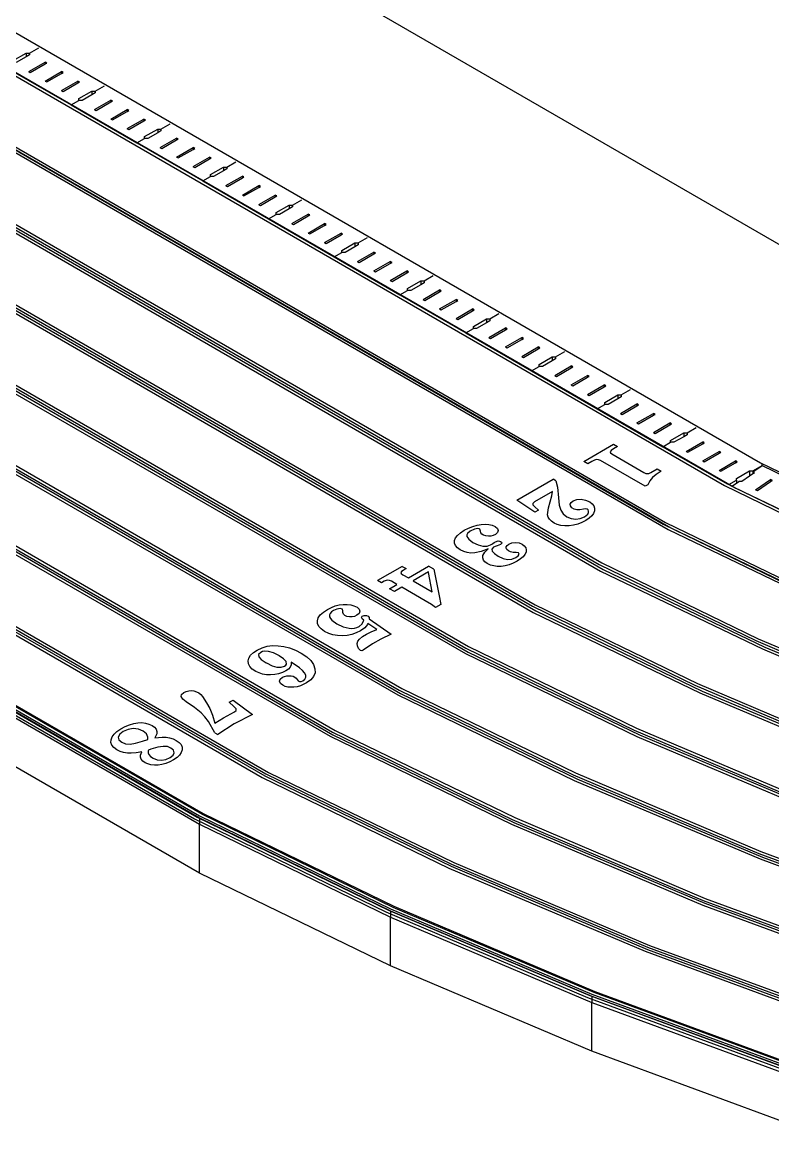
# Model space of a CAD drawing. Header units: centimetres. Extents: x -292707 to 138715, y -53922 to 66277.
# Drawn here: x 89190 to 90159, y -20111 to -18683 of the extents above; entities that cross this region are included whole.
import ezdxf

# ---------------------------------------------------------------- set-up
doc = ezdxf.new("R2010")
doc.units = ezdxf.units.CM
doc.layers.add('A-ALINE-7', color=119, linetype='Continuous')

# ---------------------------------------------------------------- blocks, each defined once
blk = doc.blocks.new('A$Cbf84a4b9')
at = {"layer": 'A-ALINE-7'}
for p, q in [((2419.5, 5288.7), (9900.7, 969.4)), ((2908.9, 4710.5), (8898.9, 1252.1)), ((2852, 4692), (8867, 1219.2)), ((2857.8, 4683.7), (8852.3, 1222.8)), ((2759, 4642), (8779.8, 1165.9)), ((2762.6, 4644), (8783.2, 1168)), ((2774.8, 4640.2), (8776.5, 1175.1)), ((2771.1, 4638.3), (8773.1, 1173)), ((2666, 4592), (8692.6, 1112.5)), ((2669.7, 4593.9), (8696, 1114.6)), ((2680.6, 4590.9), (8690.6, 1121)), ((2684.3, 4592.8), (8694, 1123.2)), ((2573.1, 4541.9), (8605.4, 1059.2)), ((2576.8, 4543.9), (8608.8, 1061.3)), ((2586.5, 4541.5), (8604.6, 1067)), ((2590.2, 4543.5), (8608, 1069.1)), ((2480.2, 4491.8), (8518.1, 1005.9)), ((2483.9, 4493.8), (8521.5, 1008)), ((2492.3, 4492.2), (8518.7, 1012.9)), ((2496, 4494.2), (8522.1, 1015)), ((2387.4, 4441.7), (8430.8, 952.6)), ((2391.1, 4443.7), (8434.2, 954.7)), ((2398.2, 4442.9), (8432.7, 958.8)), ((2401.9, 4444.8), (8436.1, 960.9)), ((2294.6, 4391.6), (8343.4, 899.3)), ((2298.3, 4393.6), (8346.9, 901.4)), ((2304, 4393.5), (8346.8, 904.7)), ((2307.7, 4395.5), (8350.2, 906.9)), ((2201.9, 4341.5), (8256, 846.1)), ((2205.5, 4343.4), (8259.5, 848.2)), ((2209.8, 4344.2), (8260.8, 850.7)), ((2213.5, 4346.2), (8264.2, 852.8)), ((2120.9, 4297.6), (8179.6, 799.6)), ((2109.2, 4291.3), (8168.6, 792.9)), ((2112.8, 4293.3), (8172.1, 795)), ((2115.7, 4294.9), (8174.9, 796.6)), ((2115.7, 4292.4), (8174.9, 794.1)), ((2115.7, 4284.3), (8174.9, 786)), ((2119.4, 4296.8), (8178.3, 798.7)), ((8174.9, 722.9), (2115.7, 4221.2)), ((6160.1, 3129.1), (9900.7, 969.4)), ((7955.6, 1780.6), (7967.5, 1787.4)), ((7934.4, 1770.8), (7951.4, 1780.6)), ((7951.4, 1775.7), (7938.6, 1768.4)), ((7951.4, 1780.6), (7955.6, 1780.6)), ((7951.4, 1780.6), (7951.4, 1775.7)), ((7955.6, 1778.2), (7951.4, 1775.7)), ((7955.6, 1780.6), (7955.6, 1778.2)), ((7924.5, 1762.6), (8009.4, 1713.7)), ((7954.6, 1756.7), (7975.8, 1769)), ((7954.6, 1756.7), (7956.7, 1755.5)), ((7956.7, 1755.5), (7975.8, 1766.5)), ((7977.9, 1767.7), (7975.8, 1769)), ((7975.8, 1769), (7975.8, 1766.5)), ((7975.8, 1766.5), (7977.9, 1767.7)), ((7975.8, 1744.5), (7997, 1756.7)), ((7999.1, 1755.5), (7997, 1756.7)), ((7997, 1756.7), (7997, 1754.3)), ((7975.8, 1744.5), (7977.9, 1743.3)), ((7977.9, 1743.3), (7997, 1754.3)), ((7997, 1754.3), (7999.1, 1755.5)), ((7997, 1732.2), (8018.2, 1744.5)), ((7999.1, 1731), (8018.2, 1742)), ((8020.3, 1743.3), (8018.2, 1744.5)), ((8018.2, 1744.5), (8018.2, 1742)), ((8018.2, 1742), (8020.3, 1743.3)), ((7997, 1732.2), (7999.1, 1731)), ((8019.3, 1721.8), (8036.2, 1731.6)), ((8036.2, 1731.6), (8040.5, 1731.6)), ((8036.2, 1731.6), (8036.2, 1726.7)), ((8040.5, 1729.2), (8036.2, 1726.7)), ((8040.5, 1731.6), (8052.3, 1738.5)), ((8040.5, 1731.6), (8040.5, 1729.2)), ((8009.4, 1713.7), (8019.3, 1719.4)), ((8009.4, 1713.7), (8094.2, 1664.7)), ((8019.3, 1719.4), (8019.3, 1721.8)), ((8023.5, 1719.4), (8019.3, 1719.4)), ((8036.2, 1726.7), (8023.5, 1719.4)), ((8039.4, 1707.7), (8060.6, 1720)), ((8041.5, 1706.5), (8060.6, 1717.5)), ((8062.7, 1718.8), (8060.6, 1720)), ((8060.6, 1720), (8060.6, 1717.5)), ((8060.6, 1717.5), (8062.7, 1718.8)), ((8039.4, 1707.7), (8041.5, 1706.5)), ((8060.6, 1695.5), (8081.8, 1707.7)), ((8062.7, 1694.3), (8081.8, 1705.3)), ((8084, 1706.5), (8081.8, 1707.7)), ((8081.8, 1707.7), (8081.8, 1705.3)), ((8081.8, 1705.3), (8084, 1706.5)), ((8060.6, 1695.5), (8062.7, 1694.3)), ((8081.8, 1683.2), (8103, 1695.5)), ((8084, 1682), (8103, 1693)), ((8105.2, 1694.3), (8103, 1695.5)), ((8103, 1695.5), (8103, 1693)), ((8103, 1693), (8105.2, 1694.3)), ((8125.3, 1682.6), (8137.2, 1689.5)), ((8081.8, 1683.2), (8084, 1682)), ((8094.2, 1664.7), (8104.1, 1670.4)), ((8104.1, 1672.8), (8121.1, 1682.6)), ((8104.1, 1670.4), (8104.1, 1672.8)), ((8108.4, 1670.4), (8104.1, 1670.4)), ((8121.1, 1677.7), (8108.4, 1670.4)), ((8121.1, 1682.6), (8125.3, 1682.6)), ((8121.1, 1682.6), (8121.1, 1677.7)), ((8125.3, 1680.2), (8121.1, 1677.7)), ((8124.3, 1658.7), (8145.5, 1671)), ((8125.3, 1682.6), (8125.3, 1680.2)), ((8147.6, 1669.8), (8145.5, 1671)), ((8145.5, 1671), (8145.5, 1668.5)), ((8094.2, 1664.7), (8179.1, 1615.7)), ((8124.3, 1658.7), (8126.4, 1657.5)), ((8126.4, 1657.5), (8145.5, 1668.5)), ((8145.5, 1668.5), (8147.6, 1669.8)), ((8145.5, 1646.5), (8166.7, 1658.7)), ((8147.6, 1645.3), (8166.7, 1656.3)), ((8168.8, 1657.5), (8166.7, 1658.7)), ((8166.7, 1658.7), (8166.7, 1656.3)), ((8166.7, 1656.3), (8168.8, 1657.5)), ((8145.5, 1646.5), (8147.6, 1645.3)), ((8166.7, 1634.2), (8187.9, 1646.5)), ((8168.8, 1633), (8187.9, 1644)), ((8190, 1645.3), (8187.9, 1646.5)), ((8187.9, 1646.5), (8187.9, 1644)), ((8187.9, 1644), (8190, 1645.3)), ((8166.7, 1634.2), (8168.8, 1633)), ((8189, 1623.8), (8205.9, 1633.6)), ((8205.9, 1628.7), (8193.2, 1621.4)), ((8205.9, 1633.6), (8210.2, 1633.6)), ((8205.9, 1633.6), (8205.9, 1628.7)), ((8210.2, 1631.2), (8205.9, 1628.7)), ((8210.2, 1633.6), (8222, 1640.5)), ((8210.2, 1633.6), (8210.2, 1631.2)), ((8179.1, 1615.7), (8189, 1621.4)), ((8179.1, 1615.7), (8263.9, 1566.7)), ((8189, 1621.4), (8189, 1623.8)), ((8193.2, 1621.4), (8189, 1621.4)), ((8209.1, 1609.8), (8230.3, 1622)), ((8211.2, 1608.5), (8230.3, 1619.6)), ((8232.4, 1620.8), (8230.3, 1622)), ((8230.3, 1622), (8230.3, 1619.6)), ((8230.3, 1619.6), (8232.4, 1620.8)), ((8209.1, 1609.8), (8211.2, 1608.5)), ((8230.3, 1597.5), (8251.5, 1609.8)), ((8232.4, 1596.3), (8251.5, 1607.3)), ((8253.7, 1608.5), (8251.5, 1609.8)), ((8251.5, 1609.8), (8251.5, 1607.3)), ((8251.5, 1607.3), (8253.7, 1608.5)), ((8230.3, 1597.5), (8232.4, 1596.3)), ((8251.5, 1585.3), (8272.8, 1597.5)), ((8251.5, 1585.3), (8253.7, 1584)), ((8253.7, 1584), (8272.8, 1595.1)), ((8274.9, 1596.3), (8272.8, 1597.5)), ((8272.8, 1597.5), (8272.8, 1595.1)), ((8272.8, 1595.1), (8274.9, 1596.3)), ((8273.8, 1574.8), (8290.8, 1584.6)), ((8290.8, 1584.6), (8295, 1584.6)), ((8290.8, 1584.6), (8290.8, 1579.7)), ((8295, 1584.6), (8306.9, 1591.5)), ((8295, 1584.6), (8295, 1582.2)), ((8263.9, 1566.7), (8273.8, 1572.4)), ((8273.8, 1572.4), (8273.8, 1574.8)), ((8278.1, 1572.4), (8273.8, 1572.4)), ((8290.8, 1579.7), (8278.1, 1572.4)), ((8295, 1582.2), (8290.8, 1579.7)), ((8294, 1560.8), (8315.2, 1573)), ((8296.1, 1559.5), (8315.2, 1570.6)), ((8317.3, 1571.8), (8315.2, 1573)), ((8315.2, 1573), (8315.2, 1570.6)), ((8315.2, 1570.6), (8317.3, 1571.8)), ((8263.9, 1566.7), (8348.8, 1517.7)), ((8294, 1560.8), (8296.1, 1559.5)), ((8315.2, 1548.5), (8336.4, 1560.8)), ((8317.3, 1547.3), (8336.4, 1558.3)), ((8338.5, 1559.5), (8336.4, 1560.8)), ((8336.4, 1560.8), (8336.4, 1558.3)), ((8336.4, 1558.3), (8338.5, 1559.5)), ((8315.2, 1548.5), (8317.3, 1547.3)), ((8336.4, 1536.3), (8357.6, 1548.5)), ((8338.5, 1535), (8357.6, 1546.1)), ((8359.7, 1547.3), (8357.6, 1548.5)), ((8357.6, 1548.5), (8357.6, 1546.1)), ((8357.6, 1546.1), (8359.7, 1547.3)), ((8379.9, 1535.7), (8391.7, 1542.5)), ((8336.4, 1536.3), (8338.5, 1535)), ((8358.7, 1525.9), (8375.6, 1535.7)), ((8375.6, 1530.8), (8362.9, 1523.4)), ((8375.6, 1535.7), (8379.9, 1535.7)), ((8375.6, 1535.7), (8375.6, 1530.8)), ((8379.9, 1533.2), (8375.6, 1530.8)), ((8379.9, 1535.7), (8379.9, 1533.2)), ((8348.8, 1517.7), (8358.7, 1523.4)), ((8348.8, 1517.7), (8433.6, 1468.7)), ((8358.7, 1523.4), (8358.7, 1525.9)), ((8362.9, 1523.4), (8358.7, 1523.4)), ((8378.8, 1511.8), (8400, 1524)), ((8380.9, 1510.5), (8400, 1521.6)), ((8402.2, 1522.8), (8400, 1524)), ((8400, 1524), (8400, 1521.6)), ((8400, 1521.6), (8402.2, 1522.8)), ((8378.8, 1511.8), (8380.9, 1510.5)), ((8400, 1499.5), (8421.2, 1511.8)), ((8400, 1499.5), (8402.2, 1498.3)), ((8402.2, 1498.3), (8421.2, 1509.3)), ((8423.4, 1510.5), (8421.2, 1511.8)), ((8421.2, 1511.8), (8421.2, 1509.3)), ((8421.2, 1509.3), (8423.4, 1510.5)), ((8421.2, 1487.3), (8442.5, 1499.5)), ((8444.6, 1498.3), (8442.5, 1499.5)), ((8442.5, 1499.5), (8442.5, 1497.1)), ((8421.2, 1487.3), (8423.4, 1486.1)), ((8423.4, 1486.1), (8442.5, 1497.1)), ((8442.5, 1497.1), (8444.6, 1498.3)), ((8443.5, 1476.9), (8460.5, 1486.7)), ((8460.5, 1486.7), (8464.7, 1486.7)), ((8460.5, 1486.7), (8460.5, 1481.8)), ((8464.7, 1486.7), (8476.6, 1493.5)), ((8464.7, 1486.7), (8464.7, 1484.2)), ((8433.6, 1468.7), (8443.5, 1474.4)), ((8443.5, 1474.4), (8443.5, 1476.9)), ((8447.8, 1474.4), (8443.5, 1474.4)), ((8460.5, 1481.8), (8447.8, 1474.4)), ((8464.7, 1484.2), (8460.5, 1481.8)), ((8463.7, 1462.8), (8484.9, 1475)), ((8465.8, 1461.6), (8484.9, 1472.6)), ((8487, 1473.8), (8484.9, 1475)), ((8484.9, 1475), (8484.9, 1472.6)), ((8484.9, 1472.6), (8487, 1473.8)), ((8433.6, 1468.7), (8518.5, 1419.7)), ((8463.7, 1462.8), (8465.8, 1461.6)), ((8484.9, 1450.5), (8506.1, 1462.8)), ((8487, 1449.3), (8506.1, 1460.3)), ((8508.2, 1461.6), (8506.1, 1462.8)), ((8506.1, 1462.8), (8506.1, 1460.3)), ((8506.1, 1460.3), (8508.2, 1461.6)), ((8484.9, 1450.5), (8487, 1449.3)), ((8506.1, 1438.3), (8527.3, 1450.5)), ((8508.2, 1437.1), (8527.3, 1448.1)), ((8529.4, 1449.3), (8527.3, 1450.5)), ((8527.3, 1450.5), (8527.3, 1448.1)), ((8527.3, 1448.1), (8529.4, 1449.3)), ((8549.6, 1437.7), (8561.4, 1444.5)), ((8506.1, 1438.3), (8508.2, 1437.1)), ((8528.4, 1427.9), (8545.3, 1437.7)), ((8528.4, 1425.4), (8528.4, 1427.9)), ((8545.3, 1432.8), (8532.6, 1425.4)), ((8545.3, 1437.7), (8549.6, 1437.7)), ((8545.3, 1437.7), (8545.3, 1432.8)), ((8549.6, 1435.2), (8545.3, 1432.8)), ((8549.6, 1437.7), (8549.6, 1435.2)), ((8518.5, 1419.7), (8528.4, 1425.4)), ((8518.5, 1419.7), (8603.3, 1370.7)), ((8532.6, 1425.4), (8528.4, 1425.4)), ((8548.5, 1413.8), (8569.7, 1426)), ((8548.5, 1413.8), (8550.6, 1412.6)), ((8550.6, 1412.6), (8569.7, 1423.6)), ((8571.9, 1424.8), (8569.7, 1426)), ((8569.7, 1426), (8569.7, 1423.6)), ((8569.7, 1423.6), (8571.9, 1424.8)), ((8569.7, 1401.5), (8591, 1413.8)), ((8593.1, 1412.6), (8591, 1413.8)), ((8591, 1413.8), (8591, 1411.3)), ((8569.7, 1401.5), (8571.9, 1400.3)), ((8571.9, 1400.3), (8591, 1411.3)), ((8591, 1411.3), (8593.1, 1412.6)), ((8591, 1389.3), (8612.2, 1401.5)), ((8593.1, 1388.1), (8612.2, 1399.1)), ((8614.3, 1400.3), (8612.2, 1401.5)), ((8612.2, 1401.5), (8612.2, 1399.1)), ((8612.2, 1399.1), (8614.3, 1400.3)), ((8591, 1389.3), (8593.1, 1388.1)), ((8613.2, 1378.9), (8630.2, 1388.7)), ((8630.2, 1388.7), (8634.4, 1388.7)), ((8630.2, 1388.7), (8630.2, 1383.8)), ((8634.4, 1386.2), (8630.2, 1383.8)), ((8634.4, 1388.7), (8646.3, 1395.5)), ((8634.4, 1388.7), (8634.4, 1386.2)), ((8603.3, 1370.7), (8613.2, 1376.4)), ((8603.3, 1370.7), (8688.2, 1321.7)), ((8613.2, 1376.4), (8613.2, 1378.9)), ((8617.5, 1376.4), (8613.2, 1376.4)), ((8630.2, 1383.8), (8617.5, 1376.4)), ((8633.4, 1364.8), (8654.6, 1377.1)), ((8635.5, 1363.6), (8654.6, 1374.6)), ((8656.7, 1375.8), (8654.6, 1377.1)), ((8654.6, 1377.1), (8654.6, 1374.6)), ((8654.6, 1374.6), (8656.7, 1375.8)), ((8633.4, 1364.8), (8635.5, 1363.6)), ((8654.6, 1352.6), (8675.8, 1364.8)), ((8656.7, 1351.3), (8675.8, 1362.4)), ((8677.9, 1363.6), (8675.8, 1364.8)), ((8675.8, 1364.8), (8675.8, 1362.4)), ((8675.8, 1362.4), (8677.9, 1363.6)), ((8654.6, 1352.6), (8656.7, 1351.3)), ((8675.8, 1340.3), (8697, 1352.6)), ((8677.9, 1339.1), (8697, 1350.1)), ((8699.1, 1351.3), (8697, 1352.6)), ((8697, 1352.6), (8697, 1350.1)), ((8697, 1350.1), (8699.1, 1351.3)), ((8719.3, 1339.7), (8731.1, 1346.5)), ((8675.8, 1340.3), (8677.9, 1339.1)), ((8698.1, 1329.9), (8715, 1339.7)), ((8698.1, 1327.4), (8698.1, 1329.9)), ((8715, 1334.8), (8702.3, 1327.4)), ((8715, 1339.7), (8719.3, 1339.7)), ((8715, 1339.7), (8715, 1334.8)), ((8719.3, 1337.2), (8715, 1334.8)), ((8718.2, 1315.8), (8739.4, 1328.1)), ((8719.3, 1339.7), (8719.3, 1337.2)), ((8741.6, 1326.8), (8739.4, 1328.1)), ((8739.4, 1328.1), (8739.4, 1325.6)), ((8688.2, 1321.7), (8698.1, 1327.4)), ((8688.2, 1321.7), (8773, 1272.7)), ((8702.3, 1327.4), (8698.1, 1327.4)), ((8718.2, 1315.8), (8720.4, 1314.6)), ((8720.4, 1314.6), (8739.4, 1325.6)), ((8739.4, 1325.6), (8741.6, 1326.8)), ((8739.4, 1303.6), (8760.7, 1315.8)), ((8741.6, 1302.3), (8760.7, 1313.4)), ((8762.8, 1314.6), (8760.7, 1315.8)), ((8760.7, 1315.8), (8760.7, 1313.4)), ((8760.7, 1313.4), (8762.8, 1314.6)), ((8739.4, 1303.6), (8741.6, 1302.3)), ((8760.7, 1291.3), (8781.9, 1303.6)), ((8762.8, 1290.1), (8781.9, 1301.1)), ((8784, 1302.3), (8781.9, 1303.6)), ((8781.9, 1303.6), (8781.9, 1301.1)), ((8781.9, 1301.1), (8784, 1302.3)), ((8760.7, 1291.3), (8762.8, 1290.1)), ((8782.9, 1280.9), (8799.9, 1290.7)), ((8799.9, 1285.8), (8787.2, 1278.5)), ((8799.9, 1290.7), (8804.1, 1290.7)), ((8799.9, 1290.7), (8799.9, 1285.8)), ((8804.1, 1288.3), (8799.9, 1285.8)), ((8804.1, 1290.7), (8816, 1297.6)), ((8804.1, 1290.7), (8804.1, 1288.3)), ((8670.8, 1253.7), (8709.3, 1276)), ((8714.4, 1273), (8709.2, 1270)), ((8709.3, 1276), (8714.4, 1273)), ((8773, 1272.7), (8782.9, 1278.5)), ((8773, 1272.7), (8855.8, 1225)), ((8782.9, 1278.5), (8782.9, 1280.9)), ((8787.2, 1278.5), (8782.9, 1278.5)), ((8803.1, 1266.8), (8824.3, 1279.1)), ((8805.2, 1265.6), (8824.3, 1276.6)), ((8826.4, 1277.8), (8824.3, 1279.1)), ((8824.3, 1279.1), (8824.3, 1276.6)), ((8824.3, 1276.6), (8826.4, 1277.8)), ((8687.4, 1256.3), (8684.6, 1255.5)), ((8689.9, 1256.1), (8687.4, 1256.3)), ((8706.2, 1268), (8704.9, 1266.4)), ((8704.9, 1266.4), (8705.2, 1265)), ((8705.2, 1265), (8707.1, 1263.5)), ((8709.2, 1270), (8706.2, 1268)), ((8707.1, 1263.5), (8748.5, 1239.6)), ((8803.1, 1266.8), (8805.2, 1265.6)), ((8824.3, 1254.6), (8845.5, 1266.8)), ((8826.4, 1253.4), (8845.5, 1264.4)), ((8847.6, 1265.6), (8845.5, 1266.8)), ((8845.5, 1266.8), (8845.5, 1264.4)), ((8845.5, 1264.4), (8847.6, 1265.6)), ((8675.9, 1250.8), (8670.8, 1253.7)), ((8681.1, 1253.8), (8675.9, 1250.8)), ((8684.6, 1255.5), (8681.1, 1253.8)), ((8692.4, 1255), (8689.9, 1256.1)), ((8750.1, 1221.8), (8692.4, 1255)), ((8757.3, 1239.6), (8765.4, 1244.3)), ((8765.4, 1244.3), (8770.6, 1241.3)), ((8824.3, 1254.6), (8826.4, 1253.4)), ((8845.5, 1242.3), (8866.7, 1254.6)), ((8845.5, 1242.3), (8847.6, 1241.1)), ((8847.6, 1241.1), (8866.7, 1252.1)), ((8868.8, 1253.4), (8866.7, 1254.6)), ((8866.7, 1254.6), (8866.7, 1252.1)), ((8866.7, 1252.1), (8868.8, 1253.4)), ((8889, 1241.7), (8901, 1248.7)), ((8890.1, 1241.1), (8901, 1248.7)), ((8898.9, 1252.1), (9083.3, 1162.5)), ((8901, 1248.7), (8901, 1251.1)), ((8901, 1248.7), (8992.8, 1204)), ((8584.4, 1203.9), (8631.4, 1231)), ((8634.7, 1229), (8631.4, 1231)), ((8634.7, 1229), (8637.1, 1220.6)), ((8748.5, 1239.6), (8750.9, 1238.4)), ((8750.9, 1238.4), (8752.9, 1238.1)), ((8752.9, 1238.1), (8754.9, 1238.4)), ((8756.1, 1229), (8753.3, 1223.6)), ((8754.9, 1238.4), (8757.3, 1239.6)), ((8759.5, 1233.3), (8756.1, 1229)), ((8764.1, 1237.1), (8759.5, 1233.3)), ((8770.6, 1241.3), (8764.1, 1237.1)), ((8858.1, 1223.9), (8867.8, 1229.5)), ((8867.8, 1231.9), (8884.8, 1241.7)), ((8867.8, 1229.5), (8867.8, 1231.9)), ((8867.8, 1229.5), (8867.8, 1225.9)), ((8867.8, 1225.9), (8870.8, 1227.9)), ((8875, 1228.1), (8870.8, 1227.9)), ((8884.8, 1234.8), (8875, 1228.1)), ((8884.8, 1241.7), (8889, 1241.7)), ((8884.8, 1241.7), (8884.8, 1234.8)), ((8889, 1237.7), (8884.8, 1234.8)), ((8889, 1241.7), (8889, 1237.7)), ((8890.1, 1238.5), (8889, 1237.7)), ((8890.1, 1241.1), (8890.1, 1238.5)), ((8890.1, 1241.1), (8890.4, 1238.7)), ((8890.4, 1238.7), (8890.1, 1238.5)), ((8892.6, 1217.3), (8911.9, 1230.6)), ((8894.9, 1216.2), (8911.9, 1227.9)), ((8914.2, 1229.4), (8911.9, 1230.6)), ((8911.9, 1230.6), (8911.9, 1227.9)), ((8911.9, 1227.9), (8914.2, 1229.4)), ((8630.5, 1214.9), (8607.4, 1201.6)), ((8629.7, 1209.3), (8630.5, 1214.9)), ((8637.1, 1220.6), (8638.3, 1206.8)), ((8753.3, 1223.6), (8750.1, 1221.8)), ((8852.3, 1222.8), (9040.7, 1131.3)), ((8855.8, 1225), (8858.1, 1223.9)), ((8858.1, 1223.9), (8862.1, 1221.9)), ((8862.1, 1221.9), (8867.8, 1225.9)), ((8862.1, 1221.9), (8953.9, 1177.3)), ((8867, 1219.2), (9062.9, 1125.3)), ((8892.6, 1217.3), (8894.9, 1216.2)), ((8595.9, 1196.1), (8584.4, 1203.9)), ((8605.2, 1199.7), (8605.1, 1197.8)), ((8607.4, 1201.6), (8605.2, 1199.7)), ((8625.2, 1194), (8629.7, 1209.3)), ((8638.3, 1206.8), (8639.3, 1197.4)), ((8653.3, 1198.7), (8654.5, 1200.8)), ((8654.5, 1200.8), (8657.3, 1202.9)), ((8657.3, 1202.9), (8662, 1204.8)), ((8662, 1204.8), (8667.3, 1205.2)), ((8667.3, 1205.2), (8672.9, 1204.1)), ((8672.9, 1204.1), (8678.5, 1201.6)), ((8678.5, 1201.6), (8681.7, 1199.3)), ((8681.7, 1199.3), (8683.8, 1196.6)), ((8607.5, 1188.3), (8595.9, 1196.1)), ((8605.1, 1197.8), (8607.5, 1195.2)), ((8607.5, 1195.2), (8612.5, 1191.2)), ((8612.5, 1191.2), (8607.5, 1188.3)), ((8624.1, 1185), (8625.2, 1194)), ((8624.8, 1182.1), (8624.1, 1185)), ((8639.3, 1197.4), (8641.1, 1190.9)), ((8641.1, 1190.9), (8644.2, 1186.3)), ((8644.2, 1186.3), (8649, 1182.6)), ((8653.6, 1196.5), (8653.3, 1198.7)), ((8655.6, 1194.2), (8653.6, 1196.5)), ((8658.5, 1192.4), (8655.6, 1194.2)), ((8662, 1191.4), (8658.5, 1192.4)), ((8665.9, 1191.3), (8662, 1191.4)), ((8670.3, 1192.1), (8665.9, 1191.3)), ((8673.1, 1192.6), (8670.3, 1192.1)), ((8671.7, 1182.4), (8676, 1186)), ((8675.2, 1192.3), (8673.1, 1192.6)), ((8676.5, 1191.4), (8675.2, 1192.3)), ((8676, 1186), (8677, 1187.9)), ((8677.1, 1189.8), (8676.5, 1191.4)), ((8677, 1187.9), (8677.1, 1189.8)), ((8683.3, 1186.8), (8681.1, 1183.5)), ((8684.6, 1190.2), (8683.3, 1186.8)), ((8683.8, 1196.6), (8684.7, 1193.6)), ((8684.7, 1193.6), (8684.6, 1190.2)), ((8527.6, 1170.1), (8533.1, 1171.8)), ((8533.1, 1171.8), (8538.5, 1172.7)), ((8538.5, 1172.7), (8543.7, 1173.1)), ((8543.7, 1173.1), (8548.5, 1172.7)), ((8548.5, 1172.7), (8552.8, 1171.6)), ((8552.8, 1171.6), (8556.6, 1169.9)), ((8626.5, 1179.4), (8624.8, 1182.1)), ((8629.1, 1176.8), (8626.5, 1179.4)), ((8632.6, 1174.4), (8629.1, 1176.8)), ((8636.7, 1172.6), (8632.6, 1174.4)), ((8641.2, 1171.4), (8636.7, 1172.6)), ((8646.3, 1170.8), (8641.2, 1171.4)), ((8651.9, 1170.9), (8646.3, 1170.8)), ((8649, 1182.6), (8654.4, 1180.4)), ((8657.6, 1171.7), (8651.9, 1170.9)), ((8654.4, 1180.4), (8660.4, 1179.6)), ((8663.1, 1173.1), (8657.6, 1171.7)), ((8660.4, 1179.6), (8666.3, 1180.3)), ((8668.5, 1175), (8663.1, 1173.1)), ((8666.3, 1180.3), (8671.7, 1182.4)), ((8673.6, 1177.6), (8668.5, 1175)), ((8677.8, 1180.5), (8673.6, 1177.6)), ((8681.1, 1183.5), (8677.8, 1180.5)), ((8773.1, 1173), (8968.3, 1078.2)), ((8776.5, 1175.1), (8971.4, 1080.4)), ((8505.4, 1155.2), (8507.9, 1158.5)), ((8507.9, 1158.5), (8511.6, 1161.8)), ((8511.6, 1161.8), (8516.6, 1165)), ((8516.6, 1165), (8522.1, 1167.9)), ((8520.7, 1160.8), (8519.9, 1159.1)), ((8519.9, 1159.1), (8520, 1157.2)), ((8520, 1157.2), (8522.4, 1153.4)), ((8524.4, 1164), (8520.7, 1160.8)), ((8522.1, 1167.9), (8527.6, 1170.1)), ((8529.7, 1166.5), (8524.4, 1164)), ((8534.1, 1167.3), (8529.7, 1166.5)), ((8535.7, 1167.1), (8534.1, 1167.3)), ((8536.9, 1166.4), (8535.7, 1167.1)), ((8537.8, 1163.8), (8536.9, 1166.4)), ((8538.2, 1161.7), (8537.8, 1163.8)), ((8539.4, 1160), (8538.2, 1161.7)), ((8541.5, 1158.7), (8539.4, 1160)), ((8544.4, 1157.8), (8541.5, 1158.7)), ((8547.7, 1157.4), (8544.4, 1157.8)), ((8550.9, 1157.6), (8547.7, 1157.4)), ((8554, 1158.4), (8550.9, 1157.6)), ((8557, 1159.8), (8554, 1158.4)), ((8556.6, 1169.9), (8559.5, 1167.5)), ((8559.6, 1162.1), (8557, 1159.8)), ((8559.5, 1167.5), (8560.5, 1164.8)), ((8560.5, 1164.8), (8559.6, 1162.1)), ((8779.8, 1165.9), (8982.1, 1068.7)), ((8783.2, 1168), (8985.3, 1070.9)), ((8504, 1148.5), (8504.1, 1151.8)), ((8505.2, 1145.4), (8504, 1148.5)), ((8504.1, 1151.8), (8505.4, 1155.2)), ((8507.7, 1142.6), (8505.2, 1145.4)), ((8511.4, 1140), (8507.7, 1142.6)), ((8522.4, 1153.4), (8527.8, 1149.5)), ((8527.8, 1149.5), (8534.5, 1146.2)), ((8534.5, 1146.2), (8540.6, 1144.5)), ((8540.6, 1144.5), (8546, 1144.5)), ((8546, 1144.5), (8550.6, 1146.1)), ((8550.6, 1146.1), (8552.2, 1147.2)), ((8552.2, 1147.2), (8553.7, 1148.2)), ((8554.5, 1143.1), (8552.4, 1140.9)), ((8553.7, 1148.2), (8555.1, 1149.2)), ((8556.7, 1144), (8554.5, 1143.1)), ((8555.1, 1149.2), (8556.8, 1150.3)), ((8558.9, 1144.8), (8556.7, 1144)), ((8556.8, 1150.3), (8560.3, 1151.4)), ((8561.1, 1145.7), (8558.9, 1144.8)), ((8560.3, 1151.4), (8561.9, 1151.2)), ((8563.2, 1146.6), (8561.1, 1145.7)), ((8561.9, 1151.2), (8563.5, 1150.6)), ((8565.1, 1148.6), (8563.2, 1146.6)), ((8563.5, 1150.6), (8564.7, 1149.6)), ((8564.7, 1149.6), (8565.1, 1148.6)), ((8570.5, 1141.9), (8570.6, 1143.7)), ((8570.6, 1143.7), (8571.8, 1145.4)), ((8571.8, 1145.4), (8574.1, 1147.1)), ((8574.1, 1147.1), (8578, 1148.7)), ((8578, 1148.7), (8582.7, 1149.2)), ((8582.7, 1149.2), (8587.3, 1148.7)), ((8587.3, 1148.7), (8591.2, 1147.1)), ((8591.2, 1147.1), (8594.1, 1145)), ((8594.1, 1145), (8596, 1142.6)), ((8596, 1142.6), (8596.7, 1139.9)), ((8515.9, 1137.8), (8511.4, 1140)), ((8520.5, 1136.4), (8515.9, 1137.8)), ((8525.3, 1135.7), (8520.5, 1136.4)), ((8530.2, 1135.9), (8525.3, 1135.7)), ((8538.3, 1137.6), (8530.2, 1135.9)), ((8547.3, 1141.2), (8538.3, 1137.6)), ((8540.5, 1129.4), (8540.8, 1132.5)), ((8541.4, 1126.7), (8540.5, 1129.4)), ((8540.8, 1132.5), (8543, 1136.9)), ((8543, 1136.9), (8547.3, 1141.2)), ((8552.4, 1140.9), (8552.8, 1138.1)), ((8552.8, 1138.1), (8555.5, 1134.9)), ((8555.5, 1134.9), (8560.4, 1131.5)), ((8560.4, 1131.5), (8566.8, 1128.6)), ((8566.8, 1128.6), (8572.6, 1127.3)), ((8571.6, 1140.1), (8570.5, 1141.9)), ((8573.6, 1138.4), (8571.6, 1140.1)), ((8576.3, 1137.3), (8573.6, 1138.4)), ((8579.6, 1136.6), (8576.3, 1137.3)), ((8578.1, 1127.7), (8583.3, 1129.8)), ((8583.6, 1136.5), (8579.6, 1136.6)), ((8583.3, 1129.8), (8586.3, 1132.1)), ((8586.5, 1136), (8583.6, 1136.5)), ((8589.3, 1128.1), (8584.9, 1125.2)), ((8586.3, 1132.1), (8587.4, 1134.3)), ((8587.4, 1134.3), (8586.5, 1136)), ((8592.7, 1131), (8589.3, 1128.1)), ((8595, 1134), (8592.7, 1131)), ((8596.4, 1137), (8595, 1134)), ((8596.7, 1139.9), (8596.4, 1137)), ((8436.5, 1118.5), (8404.7, 1100.1)), ((8436.5, 1118.5), (8441.6, 1115.6)), ((8441.6, 1115.6), (8437.7, 1113.3)), ((8444.5, 1103.6), (8470.7, 1118.7)), ((8477.5, 1114.7), (8470.7, 1118.7)), ((8477.5, 1114.7), (8484.1, 1080.7)), ((8543.3, 1124.2), (8541.4, 1126.7)), ((8546.3, 1122), (8543.3, 1124.2)), ((8550.3, 1120.2), (8546.3, 1122)), ((8554.6, 1119), (8550.3, 1120.2)), ((8559.3, 1118.4), (8554.6, 1119)), ((8564.3, 1118.5), (8559.3, 1118.4)), ((8569.5, 1119.3), (8564.3, 1118.5)), ((8574.7, 1120.6), (8569.5, 1119.3)), ((8572.6, 1127.3), (8578.1, 1127.7)), ((8579.8, 1122.6), (8574.7, 1120.6)), ((8584.9, 1125.2), (8579.8, 1122.6)), ((8690.6, 1121), (8892.8, 1022.8)), ((8694, 1123.2), (8895.9, 1025)), ((8696, 1114.6), (8904.5, 1014.3)), ((8409.8, 1097.2), (8404.7, 1100.1)), ((8413.4, 1099.3), (8409.8, 1097.2)), ((8415.9, 1100.4), (8413.4, 1099.3)), ((8418, 1100.8), (8415.9, 1100.4)), ((8420.2, 1100.4), (8418, 1100.8)), ((8422.7, 1099.3), (8420.2, 1100.4)), ((8429.8, 1095.1), (8422.7, 1099.3)), ((8435.5, 1111.7), (8434.7, 1110.4)), ((8434.7, 1110.4), (8435.3, 1109.2)), ((8435.3, 1109.2), (8437.3, 1107.7)), ((8437.7, 1113.3), (8435.5, 1111.7)), ((8437.3, 1107.7), (8444.5, 1103.6)), ((8470.5, 1111.3), (8450.8, 1099.9)), ((8450.8, 1099.9), (8475.4, 1085.7)), ((8470.6, 1110.7), (8470.5, 1111.3)), ((8475.4, 1085.7), (8470.6, 1110.7)), ((8692.6, 1112.5), (8901.3, 1012.1)), ((8420.2, 1089.6), (8429.8, 1095.1)), ((8426.5, 1086), (8420.2, 1089.6)), ((8436.1, 1091.5), (8426.5, 1086)), ((8466.4, 1074), (8436.1, 1091.5)), ((8474.3, 1069.2), (8466.4, 1074)), ((8484.1, 1080.7), (8486.3, 1069.4)), ((8330.9, 1055.8), (8334.9, 1059.4)), ((8334.9, 1059.4), (8340.3, 1062.9)), ((8340.3, 1062.9), (8345.2, 1065.4)), ((8343.5, 1057.8), (8342.7, 1055.8)), ((8345.2, 1059.8), (8343.5, 1057.8)), ((8345.2, 1065.4), (8350.2, 1067.4)), ((8347.8, 1061.6), (8345.2, 1059.8)), ((8352.2, 1063.5), (8347.8, 1061.6)), ((8350.2, 1067.4), (8355.3, 1068.7)), ((8356.5, 1064), (8352.2, 1063.5)), ((8355.3, 1068.7), (8360.4, 1069.4)), ((8359.5, 1063.3), (8356.5, 1064)), ((8360.1, 1061.3), (8359.5, 1063.3)), ((8359.8, 1058.9), (8360.1, 1061.3)), ((8360.6, 1056.8), (8359.8, 1058.9)), ((8360.4, 1069.4), (8365.4, 1069.5)), ((8362.4, 1055.2), (8360.6, 1056.8)), ((8365.4, 1069.5), (8370.1, 1068.9)), ((8370.1, 1068.9), (8374.3, 1067.7)), ((8374.3, 1067.7), (8378.3, 1065.8)), ((8381, 1057.9), (8378.2, 1055.5)), ((8378.3, 1065.8), (8381.1, 1063.4)), ((8382, 1060.7), (8381, 1057.9)), ((8381.1, 1063.4), (8382, 1060.7)), ((8479.7, 1065.6), (8474.3, 1069.2)), ((8486.3, 1069.4), (8479.7, 1065.6)), ((8604.6, 1067), (8814.3, 965.1)), ((8605.4, 1059.2), (8820.4, 955.5)), ((8608, 1069.1), (8817.4, 967.4)), ((8608.8, 1061.3), (8823.6, 957.7)), ((8327.1, 1048.3), (8328.3, 1052.1)), ((8327.3, 1044.6), (8327.1, 1048.3)), ((8328.9, 1041.1), (8327.3, 1044.6)), ((8328.3, 1052.1), (8330.9, 1055.8)), ((8342.7, 1055.8), (8342.8, 1053.6)), ((8342.8, 1053.6), (8343.9, 1051.4)), ((8343.9, 1051.4), (8345.8, 1049.1)), ((8345.8, 1049.1), (8352.4, 1044.4)), ((8352.4, 1044.4), (8360.5, 1040.5)), ((8365.2, 1054), (8362.4, 1055.2)), ((8368.5, 1053.3), (8365.2, 1054)), ((8371.8, 1053.3), (8368.5, 1053.3)), ((8375, 1054), (8371.8, 1053.3)), ((8378.2, 1055.5), (8375, 1054)), ((8380.9, 1040.9), (8384.8, 1044.5)), ((8384, 1052.6), (8385, 1054.2)), ((8384.7, 1050.8), (8384, 1052.6)), ((8387.1, 1049.3), (8384.7, 1050.8)), ((8384.8, 1044.5), (8387.1, 1049.3)), ((8385, 1054.2), (8387.6, 1055.2)), ((8387.6, 1055.2), (8390.4, 1055.2)), ((8391.7, 1043.5), (8388.3, 1039.4)), ((8390.4, 1055.2), (8392.7, 1054.2)), ((8392.4, 1044.9), (8391.7, 1043.5)), ((8403.9, 1036.9), (8392.4, 1044.9)), ((8392.7, 1054.2), (8394.1, 1052.6)), ((8394.1, 1052.6), (8394, 1050.7)), ((8394, 1050.7), (8422.5, 1031)), ((8331.9, 1037.8), (8328.9, 1041.1)), ((8336.3, 1034.7), (8331.9, 1037.8)), ((8341.7, 1032.1), (8336.3, 1034.7)), ((8347.2, 1030.3), (8341.7, 1032.1)), ((8353.1, 1029.2), (8347.2, 1030.3)), ((8359.3, 1028.9), (8353.1, 1029.2)), ((8365.5, 1029.4), (8359.3, 1028.9)), ((8360.5, 1040.5), (8368.1, 1038.6)), ((8371.5, 1030.7), (8365.5, 1029.4)), ((8368.1, 1038.6), (8371.6, 1038.5)), ((8377.3, 1032.7), (8371.5, 1030.7)), ((8371.6, 1038.5), (8374.9, 1038.8)), ((8374.9, 1038.8), (8378, 1039.6)), ((8382.9, 1035.5), (8377.3, 1032.7)), ((8378, 1039.6), (8380.9, 1040.9)), ((8381.4, 1024.7), (8385.2, 1027.9)), ((8388.3, 1039.4), (8382.9, 1035.5)), ((8385.2, 1027.9), (8390.3, 1030.9)), ((8390.3, 1030.9), (8396.5, 1034)), ((8396.5, 1034), (8403.9, 1036.9)), ((8422.5, 1031), (8409.1, 1024.6)), ((8255.7, 1013.4), (8262.1, 1015.4)), ((8262.1, 1015.4), (8269, 1016.3)), ((8269, 1016.3), (8276.3, 1016.2)), ((8276.3, 1016.2), (8283.8, 1015.2)), ((8283.8, 1015.2), (8291.3, 1013.3)), ((8378.5, 1019.1), (8379.4, 1022)), ((8378.8, 1016), (8378.5, 1019.1)), ((8380.2, 1012.6), (8378.8, 1016)), ((8379.4, 1022), (8381.4, 1024.7)), ((8398.2, 1018.7), (8386.1, 1010.4)), ((8409.1, 1024.6), (8398.2, 1018.7)), ((8522.1, 1015), (8738.8, 909.7)), ((8892.8, 1022.8), (9112, 929.8)), ((8895.9, 1025), (9114.8, 932.2)), ((8904.5, 1014.3), (9123.8, 922.1)), ((8237.6, 996.5), (8238.6, 1000.2)), ((8238.6, 1000.2), (8240.9, 1003.8)), ((8240.9, 1003.8), (8244.6, 1007.2)), ((8244.6, 1007.2), (8249.6, 1010.6)), ((8249.6, 1010.6), (8255.7, 1013.4)), ((8254, 1007.6), (8251.3, 1005)), ((8251.3, 1005), (8251.5, 1002)), ((8251.5, 1002), (8254.7, 998.4)), ((8256.1, 1008.5), (8254, 1007.6)), ((8258.4, 1009), (8256.1, 1008.5)), ((8264, 1008.8), (8258.4, 1009)), ((8270.4, 1006.9), (8264, 1008.8)), ((8277.3, 1003.6), (8270.4, 1006.9)), ((8277.7, 1003.3), (8277.3, 1003.6)), ((8283.5, 999.3), (8277.7, 1003.3)), ((8286.7, 995.6), (8283.5, 999.3)), ((8291.3, 1013.3), (8298.7, 1010.4)), ((8298.7, 1010.4), (8306.2, 1006.6)), ((8306.2, 1006.6), (8313.3, 1001.9)), ((8313.3, 1001.9), (8318.6, 997)), ((8381.3, 1011.2), (8380.2, 1012.6)), ((8382.8, 1010.1), (8381.3, 1011.2)), ((8382.9, 1010), (8382.8, 1010.1)), ((8384.5, 1009.7), (8382.9, 1010)), ((8386.1, 1010.4), (8384.5, 1009.7)), ((8518.1, 1005.9), (8739.5, 898.9)), ((8518.7, 1012.9), (8735.7, 907.4)), ((8521.5, 1008), (8742.7, 901.1)), ((8901.3, 1012.1), (9120.9, 919.7)), ((8238.1, 992.9), (8237.6, 996.5)), ((8239.9, 989.4), (8238.1, 992.9)), ((8243.1, 986.1), (8239.9, 989.4)), ((8247.6, 983), (8243.1, 986.1)), ((8254.7, 998.4), (8261.1, 994.2)), ((8261.1, 994.2), (8261.5, 994)), ((8261.5, 994), (8268.8, 990.3)), ((8268.8, 990.3), (8275, 988.4)), ((8275, 988.4), (8280.3, 988.3)), ((8280.3, 988.3), (8284.8, 989.9)), ((8284.8, 989.9), (8286.4, 991.1)), ((8289.7, 986), (8286.3, 983.6)), ((8286.4, 991.1), (8287.2, 992.4)), ((8287.2, 992.4), (8286.7, 995.6)), ((8292, 988.7), (8289.7, 986)), ((8293.2, 991.7), (8292, 988.7)), ((8293.3, 994.9), (8293.2, 991.7)), ((8293.3, 995), (8293.3, 994.9)), ((8304.2, 987.6), (8293.3, 995)), ((8308, 984.3), (8304.2, 987.6)), ((8318.6, 997), (8322.2, 991.8)), ((8322.2, 991.8), (8324, 986.4)), ((8324, 986.4), (8324.1, 981.2)), ((8251.9, 981), (8247.6, 983)), ((8256.5, 979.6), (8251.9, 981)), ((8261.4, 978.7), (8256.5, 979.6)), ((8266.7, 978.5), (8261.4, 978.7)), ((8272.1, 978.9), (8266.7, 978.5)), ((8277.1, 979.9), (8272.1, 978.9)), ((8281.9, 981.5), (8277.1, 979.9)), ((8278.4, 970.3), (8279.3, 973)), ((8279.3, 973), (8282.3, 975.4)), ((8286.3, 983.6), (8281.9, 981.5)), ((8282.3, 975.4), (8284.8, 976.6)), ((8284.8, 976.6), (8287.5, 977.3)), ((8287.5, 977.3), (8290.3, 977.5)), ((8290.3, 977.5), (8293.2, 977.3)), ((8293.2, 977.3), (8295.9, 976.7)), ((8295.9, 976.7), (8298.2, 975.7)), ((8298.2, 975.7), (8299.8, 974.3)), ((8299.8, 974.3), (8301, 972.5)), ((8301, 972.5), (8302.3, 970.7)), ((8306.1, 969.8), (8308.5, 970.8)), ((8310.6, 981.3), (8308, 984.3)), ((8308.5, 970.8), (8311.1, 972.9)), ((8312.2, 978.2), (8310.6, 981.3)), ((8311.1, 972.9), (8312.4, 975.4)), ((8312.4, 975.4), (8312.2, 978.2)), ((8318.7, 972), (8313.2, 968.1)), ((8322.3, 976.4), (8318.7, 972)), ((8324.1, 981.2), (8322.3, 976.4)), ((8154.9, 955.9), (8157.9, 957.3)), ((8157.9, 957.3), (8161.1, 958.1)), ((8161.1, 958.1), (8164.4, 958.3)), ((8164.4, 958.3), (8167.9, 957.8)), ((8167.9, 957.8), (8171.2, 956.8)), ((8171.2, 956.8), (8174.1, 955.3)), ((8279.5, 967.6), (8278.4, 970.3)), ((8282.7, 965.1), (8279.5, 967.6)), ((8285.6, 963.7), (8282.7, 965.1)), ((8289, 962.8), (8285.6, 963.7)), ((8292.7, 962.5), (8289, 962.8)), ((8296.8, 962.7), (8292.7, 962.5)), ((8301, 963.3), (8296.8, 962.7)), ((8305.2, 964.4), (8301, 963.3)), ((8302.3, 970.7), (8304, 969.8)), ((8304, 969.8), (8306.1, 969.8)), ((8313.2, 968.1), (8305.2, 964.4)), ((8432.7, 958.8), (8657.2, 849.8)), ((8436.1, 960.9), (8660.3, 852)), ((8814.3, 965.1), (9040.2, 869.3)), ((8817.4, 967.4), (9043, 871.7)), ((8823.6, 957.7), (9049.7, 862.5)), ((8151.2, 950.5), (8151.8, 953.2)), ((8153.3, 947.3), (8151.2, 950.5)), ((8151.8, 953.2), (8154.9, 955.9)), ((8157.9, 943.8), (8153.3, 947.3)), ((8168.7, 936.5), (8157.9, 943.8)), ((8174.1, 955.3), (8176.7, 953.2)), ((8176.7, 953.2), (8178.9, 950.6)), ((8178.9, 950.6), (8184.2, 942.6)), ((8184.2, 942.6), (8188.3, 935.2)), ((8213.1, 943.3), (8218.4, 945.9)), ((8219.2, 937.9), (8213.1, 943.3)), ((8218.4, 945.9), (8243.3, 927.5)), ((8430.8, 952.6), (8658.6, 842.4)), ((8434.2, 954.7), (8661.8, 844.6)), ((8820.4, 955.5), (9046.8, 860.2)), ((8177, 929.6), (8168.7, 936.5)), ((8181.9, 924.3), (8177, 929.6)), ((8188.3, 935.2), (8191.9, 926.4)), ((8206, 923.2), (8220, 930.8)), ((8222.1, 934.7), (8219.2, 937.9)), ((8220, 930.8), (8222.2, 932.6)), ((8222.2, 932.6), (8222.1, 934.7)), ((8079.2, 911.9), (8084.8, 914.2)), ((8084.8, 914.2), (8090.3, 915.8)), ((8090.3, 915.8), (8095.5, 916.7)), ((8095.5, 916.7), (8100.5, 916.9)), ((8100.5, 916.9), (8105.3, 916.3)), ((8105.3, 916.3), (8109.8, 915.1)), ((8109.8, 915.1), (8114, 913.1)), ((8186.6, 918.2), (8181.9, 924.3)), ((8194.7, 903.8), (8186.6, 918.2)), ((8191.9, 926.4), (8194.6, 916.3)), ((8194.6, 916.3), (8206, 923.2)), ((8219.8, 915.2), (8198.5, 901.7)), ((8243.3, 927.5), (8219.8, 915.2)), ((8062.2, 898.5), (8064.8, 902.1)), ((8064.8, 902.1), (8068.5, 905.6)), ((8068.5, 905.6), (8073.5, 908.9)), ((8072.1, 902), (8070.2, 898.3)), ((8076.7, 905.6), (8072.1, 902)), ((8073.5, 908.9), (8079.2, 911.9)), ((8083, 908.2), (8076.7, 905.6)), ((8089.6, 909.2), (8083, 908.2)), ((8092.9, 909), (8089.6, 909.2)), ((8096.1, 908.4), (8092.9, 909)), ((8102.2, 905.9), (8096.1, 908.4)), ((8106.5, 902.3), (8102.2, 905.9)), ((8108.4, 898.1), (8106.5, 902.3)), ((8114, 913.1), (8117, 910.9)), ((8117, 910.9), (8119, 908.4)), ((8119.9, 902.7), (8117.4, 897.3)), ((8119, 908.4), (8120, 905.7)), ((8120, 905.7), (8119.9, 902.7)), ((8194.7, 903.8), (8198.5, 901.7)), ((8346.8, 904.7), (8578.6, 792.1)), ((8346.9, 901.4), (8580.8, 788.1)), ((8350.2, 906.9), (8581.7, 794.4)), ((8735.7, 907.4), (8968.4, 808.8)), ((8738.8, 909.7), (8971.2, 811.2)), ((8742.7, 901.1), (8975.6, 802.9)), ((8060.8, 891.1), (8060.9, 894.8)), ((8062, 887.7), (8060.8, 891.1)), ((8060.9, 894.8), (8062.2, 898.5)), ((8064.5, 884.7), (8062, 887.7)), ((8070.2, 898.3), (8071, 894.7)), ((8071, 894.7), (8074.6, 891.6)), ((8074.6, 891.6), (8079.6, 889.7)), ((8079.6, 889.7), (8085.4, 889.3)), ((8085.4, 889.3), (8092.6, 890.4)), ((8092.6, 890.4), (8101.6, 893)), ((8101.6, 893), (8108.4, 895.1)), ((8108.4, 895.1), (8108.4, 898.1)), ((8121.1, 885.2), (8112.3, 882.6)), ((8117.4, 897.3), (8126.8, 898.3)), ((8128, 886.3), (8121.1, 885.2)), ((8126.8, 898.3), (8131.8, 898.1)), ((8133.5, 886), (8128, 886.3)), ((8131.8, 898.1), (8136.5, 897.4)), ((8138.2, 884.2), (8133.5, 886)), ((8136.5, 897.4), (8140.9, 896)), ((8140.9, 896), (8145, 894.1)), ((8145, 894.1), (8148.7, 891.4)), ((8148.7, 891.4), (8151.2, 888.6)), ((8151.2, 888.6), (8152.5, 885.4)), ((8152.5, 885.4), (8152.6, 881.9)), ((8343.4, 899.3), (8577.6, 785.9)), ((8739.5, 898.9), (8972.7, 800.6)), ((8068.3, 882), (8064.5, 884.7)), ((8072.5, 879.9), (8068.3, 882)), ((8077.1, 878.5), (8072.5, 879.9)), ((8081.9, 877.6), (8077.1, 878.5)), ((8087, 877.4), (8081.9, 877.6)), ((8093.4, 877.9), (8087, 877.4)), ((8100.4, 879.2), (8093.4, 877.9)), ((8098.9, 875.1), (8100.4, 879.2)), ((8098.9, 872.3), (8098.9, 875.1)), ((8099.8, 869.7), (8098.9, 872.3)), ((8108.8, 880.7), (8108.7, 878.2)), ((8108.7, 878.2), (8109.8, 875.8)), ((8109, 881.5), (8108.8, 880.7)), ((8112.3, 882.6), (8109, 881.5)), ((8109.8, 875.8), (8111.9, 873.4)), ((8111.9, 873.4), (8115.2, 871.2)), ((8115.2, 871.2), (8120.3, 869.1)), ((8131.5, 869.4), (8137, 871.8)), ((8137, 871.8), (8140.9, 874.8)), ((8141.5, 881.4), (8138.2, 884.2)), ((8140.9, 874.8), (8142.4, 878.2)), ((8142.4, 878.2), (8141.5, 881.4)), ((8146, 871.9), (8141.6, 869)), ((8149.3, 875.1), (8146, 871.9)), ((8151.5, 878.4), (8149.3, 875.1)), ((8152.6, 881.9), (8151.5, 878.4)), ((8101.8, 867.4), (8099.8, 869.7)), ((8104.7, 865.3), (8101.8, 867.4)), ((8108.4, 863.6), (8104.7, 865.3)), ((8112.4, 862.5), (8108.4, 863.6)), ((8116.9, 862), (8112.4, 862.5)), ((8121.7, 862.2), (8116.9, 862)), ((8120.3, 869.1), (8125.8, 868.5)), ((8126.6, 863), (8121.7, 862.2)), ((8125.8, 868.5), (8131.5, 869.4)), ((8131.6, 864.4), (8126.6, 863)), ((8136.6, 866.4), (8131.6, 864.4)), ((8141.6, 869), (8136.6, 866.4)), ((8256, 846.1), (8496.6, 729.3)), ((8259.5, 848.2), (8499.8, 731.6)), ((8260.8, 850.7), (8500, 734.5)), ((8264.2, 852.8), (8503.1, 736.7)), ((8657.2, 849.8), (8896.6, 748.3)), ((8658.6, 842.4), (8898.5, 741.1)), ((8660.3, 852), (8899.4, 750.6)), ((8661.8, 844.6), (8901.4, 743.4)), ((8179.6, 799.6), (8425.8, 680)), ((8168.6, 792.9), (8415.6, 672.9)), ((8172.1, 795), (8418.8, 675.1)), ((8174.9, 796.6), (8421.5, 676.8)), ((8174.9, 794.1), (8421.5, 674.3)), ((8174.9, 794.1), (8174.9, 786)), ((8174.9, 786), (8421.5, 666.2)), ((8174.9, 722.9), (8174.9, 786)), ((8178.3, 798.7), (8424.6, 679.1)), ((8577.6, 785.9), (8824.3, 681.5)), ((8578.6, 792.1), (8824.8, 687.7)), ((8580.8, 788.1), (8827.2, 683.9)), ((8581.7, 794.4), (8827.6, 690.1)), ((8896.6, 748.3), (9147, 656.1)), ((8899.4, 750.6), (9149.6, 658.6)), ((8901.4, 743.4), (9152.1, 651.5)), ((8496.6, 729.3), (8750, 622)), ((8499.8, 731.6), (8753, 624.4)), ((8500, 734.5), (8753, 627.2)), ((8503.1, 736.7), (8755.8, 629.6)), ((8898.5, 741.1), (9149.4, 649.1)), ((8421.5, 603.1), (8174.9, 722.9)), ((8824.8, 687.7), (9082.3, 592.9)), ((8827.6, 690.1), (9084.9, 595.4)), ((8415.6, 672.9), (8675.7, 562.5)), ((8418.8, 675.1), (8678.7, 564.9)), ((8421.5, 676.8), (8681.2, 566.7)), ((8421.5, 674.3), (8681.2, 564.2)), ((8421.5, 674.3), (8421.5, 666.2)), ((8424.6, 679.1), (8684, 569.1)), ((8425.8, 680), (8685.1, 570)), ((8824.3, 681.5), (9082.3, 586.8)), ((8827.2, 683.9), (9085, 589.3)), ((8421.5, 666.2), (8681.2, 556.1)), ((8421.5, 603.1), (8421.5, 666.2)), ((8755.8, 629.6), (9020.1, 532.3)), ((8750, 622), (9015.1, 524.6)), ((8753, 627.2), (9017.6, 529.8)), ((8753, 624.4), (9017.8, 527)), ((8681.2, 493), (8421.5, 603.1)), ((8675.7, 562.5), (8947.9, 462.3)), ((8678.7, 564.9), (8950.6, 464.8)), ((8681.2, 566.7), (8952.8, 466.7)), ((8681.2, 564.2), (8952.8, 464.2)), ((8681.2, 564.2), (8681.2, 556.1)), ((8684, 569.1), (8955.4, 469.2)), ((8685.1, 570), (8956.4, 470.2)), ((8681.2, 556.1), (8952.8, 456.1)), ((8681.2, 493), (8681.2, 556.1)), ((8952.8, 393), (8681.2, 493))]:
    blk.add_line(p, q, dxfattribs=at)

msp = doc.modelspace()

# ---------------------------------------------------------------- block references
at = {"ltscale": 5}
msp.add_blockref('A$Cbf84a4b9', (81244.2, -20503.6), dxfattribs=at)

doc.saveas('drawing.dxf')
